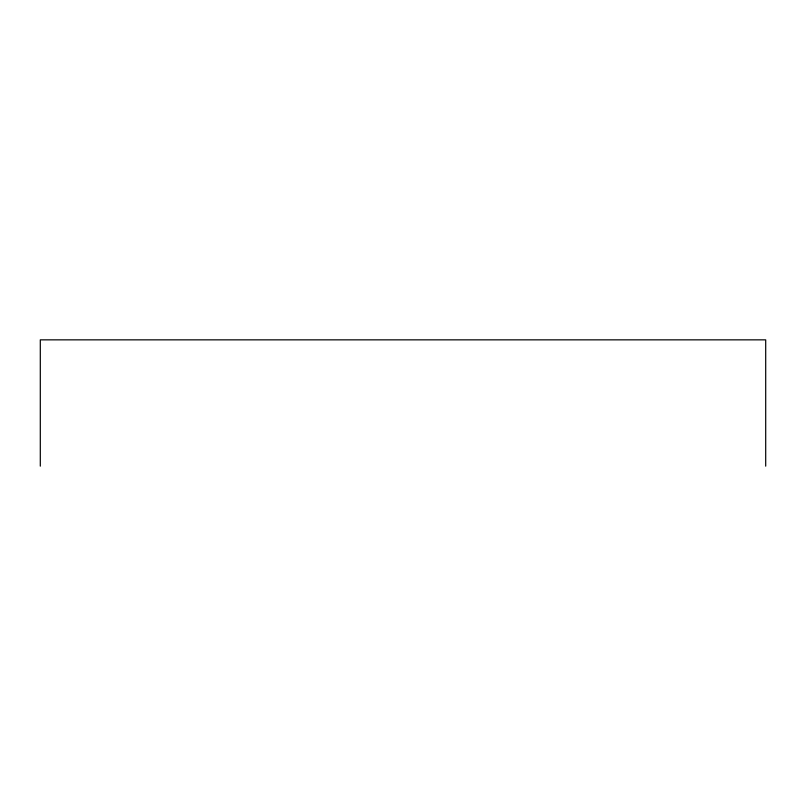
<?xml version="1.0" encoding="UTF-8"?>
<svg xmlns="http://www.w3.org/2000/svg" width="806" height="806" viewBox="0 0 806 806"><rect width="100%" height="100%" fill="white"/><g stroke="black" fill="none" stroke-linecap="round" stroke-linejoin="round"><path stroke-width="1.21" d="M765.7 466.15L765.7 339.85L40.3 339.85L40.3 466.15"/></g></svg>
